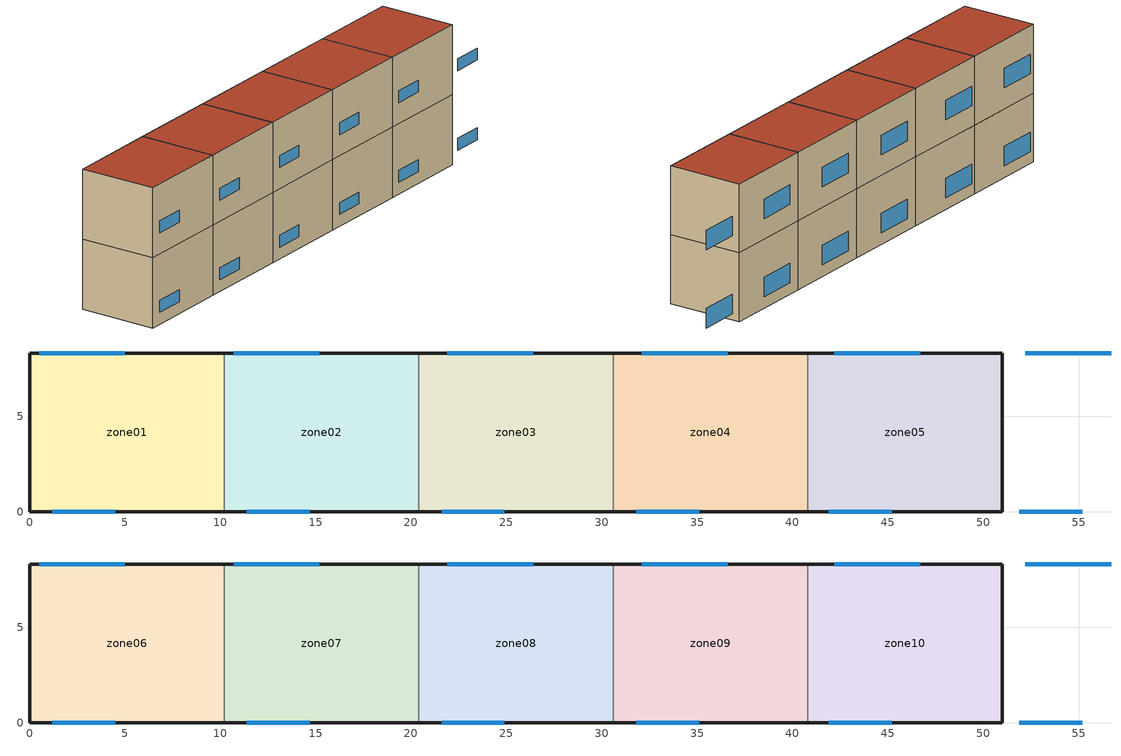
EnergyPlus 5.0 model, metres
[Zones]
zone01
 floor ground (GROUND_FLOOR): 0,0 0,8.3 10.2,8.3 10.2,0 z0
 wall outside (EXT_WALL): 10.2,8.3 0,8.3 0,0 10.2,0 z0:7.4
 wall to zone02 (ADJ_WALL): 10.2,0 10.2,8.3 z0:7.4
 window (EXT_WINDOW1): 1.2,0 4.5,0 / 11.4,0 14.7,0 z1.25:2.5; 5,8.3 0.5,8.3 / 15.2,8.3 10.7,8.3 z1.25:3.35
 ceiling to zone06 (ADJ_CEILING): 10.2,0 10.2,8.3 0,8.3 0,0 z7.4
zone02
 floor ground (GROUND_FLOOR): 10.2,0 10.2,8.3 20.4,8.3 20.4,0 z0
 wall outside (EXT_WALL): 20.4,8.3 10.2,8.3 / 10.2,0 20.4,0 z0:7.4
 wall to zone03 (ADJ_WALL): 20.4,0 20.4,8.3 z0:7.4
 wall to zone01 (ADJ_WALL): 10.2,8.3 10.2,0 z0:7.4
 window (EXT_WINDOW1): 11.4,0 14.7,0 / 21.6,0 24.9,0 z1.25:2.5; 15.2,8.3 10.7,8.3 / 26.4,8.3 21.9,8.3 z1.25:3.35
 ceiling to zone07 (ADJ_CEILING): 20.4,0 20.4,8.3 10.2,8.3 10.2,0 z7.4
zone03
 floor ground (GROUND_FLOOR): 20.4,0 20.4,8.3 30.6,8.3 30.6,0 z0
 wall outside (EXT_WALL): 30.6,8.3 20.4,8.3 / 20.4,0 30.6,0 z0:7.4
 wall to zone04 (ADJ_WALL): 30.6,0 30.6,8.3 z0:7.4
 wall to zone02 (ADJ_WALL): 20.4,8.3 20.4,0 z0:7.4
 window (EXT_WINDOW1): 21.6,0 24.9,0 / 31.8,0 35.1,0 z1.25:2.5; 26.4,8.3 21.9,8.3 / 36.6,8.3 32.1,8.3 z1.25:3.35
 ceiling to zone08 (ADJ_CEILING): 30.6,0 30.6,8.3 20.4,8.3 20.4,0 z7.4
zone04
 floor ground (GROUND_FLOOR): 30.6,0 30.6,8.3 40.8,8.3 40.8,0 z0
 wall outside (EXT_WALL): 40.8,8.3 30.6,8.3 / 30.6,0 40.8,0 z0:7.4
 wall to zone05 (ADJ_WALL): 40.8,0 40.8,8.3 z0:7.4
 wall to zone03 (ADJ_WALL): 30.6,8.3 30.6,0 z0:7.4
 window (EXT_WINDOW1): 31.8,0 35.1,0 / 41.9,0 45.2,0 z1.25:2.5; 36.6,8.3 32.1,8.3 / 46.7,8.3 42.2,8.3 z1.25:3.35
 ceiling to zone09 (ADJ_CEILING): 40.8,0 40.8,8.3 30.6,8.3 30.6,0 z7.4
zone05
 floor ground (GROUND_FLOOR): 40.8,0 40.8,8.3 51,8.3 51,0 z0
 wall outside (EXT_WALL): 40.8,0 51,0 51,8.3 40.8,8.3 z0:7.4
 wall to zone04 (ADJ_WALL): 40.8,8.3 40.8,0 z0:7.4
 window (EXT_WINDOW1): 41.9,0 45.2,0 / 51.9,0 55.2,0 z1.25:2.5; 46.7,8.3 42.2,8.3 / 56.7,8.3 52.2,8.3 z1.25:3.35
 ceiling to zone10 (ADJ_CEILING): 51,0 51,8.3 40.8,8.3 40.8,0 z7.4
zone06
 floor to zone01 (ADJ_CEILING): 0,0 0,8.3 10.2,8.3 10.2,0 z7.4
 wall outside (EXT_WALL): 10.2,8.3 0,8.3 0,0 10.2,0 z7.4:14.8
 wall to zone07 (ADJ_WALL): 10.2,0 10.2,8.3 z7.4:14.8
 window (EXT_WINDOW1): 1.2,0 4.5,0 / 11.4,0 14.7,0 z9.65:10.9; 5,8.3 0.5,8.3 / 15.2,8.3 10.7,8.3 z9.65:11.75
 roof outside (EXT_ROOF): 10.2,0 10.2,8.3 0,8.3 0,0 z14.8
zone07
 floor to zone02 (ADJ_CEILING): 10.2,0 10.2,8.3 20.4,8.3 20.4,0 z7.4
 wall outside (EXT_WALL): 20.4,8.3 10.2,8.3 / 10.2,0 20.4,0 z7.4:14.8
 wall to zone08 (ADJ_WALL): 20.4,0 20.4,8.3 z7.4:14.8
 wall to zone06 (ADJ_WALL): 10.2,8.3 10.2,0 z7.4:14.8
 window (EXT_WINDOW1): 11.4,0 14.7,0 / 21.6,0 24.9,0 z9.65:10.9; 15.2,8.3 10.7,8.3 / 26.4,8.3 21.9,8.3 z9.65:11.75
 roof outside (EXT_ROOF): 20.4,0 20.4,8.3 10.2,8.3 10.2,0 z14.8
zone08
 floor to zone03 (ADJ_CEILING): 20.4,0 20.4,8.3 30.6,8.3 30.6,0 z7.4
 wall outside (EXT_WALL): 30.6,8.3 20.4,8.3 / 20.4,0 30.6,0 z7.4:14.8
 wall to zone09 (ADJ_WALL): 30.6,0 30.6,8.3 z7.4:14.8
 wall to zone07 (ADJ_WALL): 20.4,8.3 20.4,0 z7.4:14.8
 window (EXT_WINDOW1): 21.6,0 24.9,0 / 31.8,0 35.1,0 z9.65:10.9; 26.4,8.3 21.9,8.3 / 36.6,8.3 32.1,8.3 z9.65:11.75
 roof outside (EXT_ROOF): 30.6,0 30.6,8.3 20.4,8.3 20.4,0 z14.8
zone09
 floor to zone04 (ADJ_CEILING): 30.6,0 30.6,8.3 40.8,8.3 40.8,0 z7.4
 wall outside (EXT_WALL): 40.8,8.3 30.6,8.3 / 30.6,0 40.8,0 z7.4:14.8
 wall to zone10 (ADJ_WALL): 40.8,0 40.8,8.3 z7.4:14.8
 wall to zone08 (ADJ_WALL): 30.6,8.3 30.6,0 z7.4:14.8
 window (EXT_WINDOW1): 31.8,0 35.1,0 / 41.9,0 45.2,0 z9.65:10.9; 36.6,8.3 32.1,8.3 / 46.7,8.3 42.2,8.3 z9.65:11.75
 roof outside (EXT_ROOF): 40.8,0 40.8,8.3 30.6,8.3 30.6,0 z14.8
zone10
 floor to zone05 (ADJ_CEILING): 40.8,0 40.8,8.3 51,8.3 51,0 z7.4
 wall outside (EXT_WALL): 40.8,0 51,0 51,8.3 40.8,8.3 z7.4:14.8
 wall to zone09 (ADJ_WALL): 40.8,8.3 40.8,0 z7.4:14.8
 window (EXT_WINDOW1): 41.9,0 45.2,0 / 51.9,0 55.2,0 z9.65:10.9; 46.7,8.3 42.2,8.3 / 56.7,8.3 52.2,8.3 z9.65:11.75
 roof outside (EXT_ROOF): 51,0 51,8.3 40.8,8.3 40.8,0 z14.8
[Building]
zone03: North Axis {deg}=0; Terrain=City; Loads Convergence Tolerance Value=0; Temperature Convergence Tolerance Value {deltaC}=0; Solar Distribution=FullInteriorAndExterior; Maximum Number of Warmup Days=0
[Site:Location]
not used: Latitude {deg}=0; Longitude {deg}=0; Time Zone {hr}=0; Elevation {m}=0
[Construction]
GROUND_FLOOR; EXT_WALL; EXT_ROOF; ADJ_WALL; ADJ_CEILING; EXT_WINDOW1: 
[WindowProperty:ShadingControl]
ESHADE=0; ISHADE=INPUT 1*MAX_ISHADE : SHADECNTRL=ISHADE_INTERNAL
[SurfaceProperty:OtherSideCoefficients]
BOUNDARY=IDENTICAL; BOUNDARY=INPUT 1*TBOUNDARY; BOUNDARY=INPUT 1*TBOUNDARY_2; BOUNDARY=INPUT 1*TBOUNDARY_3; BOUNDARY=INPUT 1*TGROUND; BOUNDARY=20; BOUNDARY=15
[Zone]
zone01; zone02; zone03; zone04; zone05; zone06; zone07; zone08; zone09; zone10: 0, 0, 0, 0, , 1
